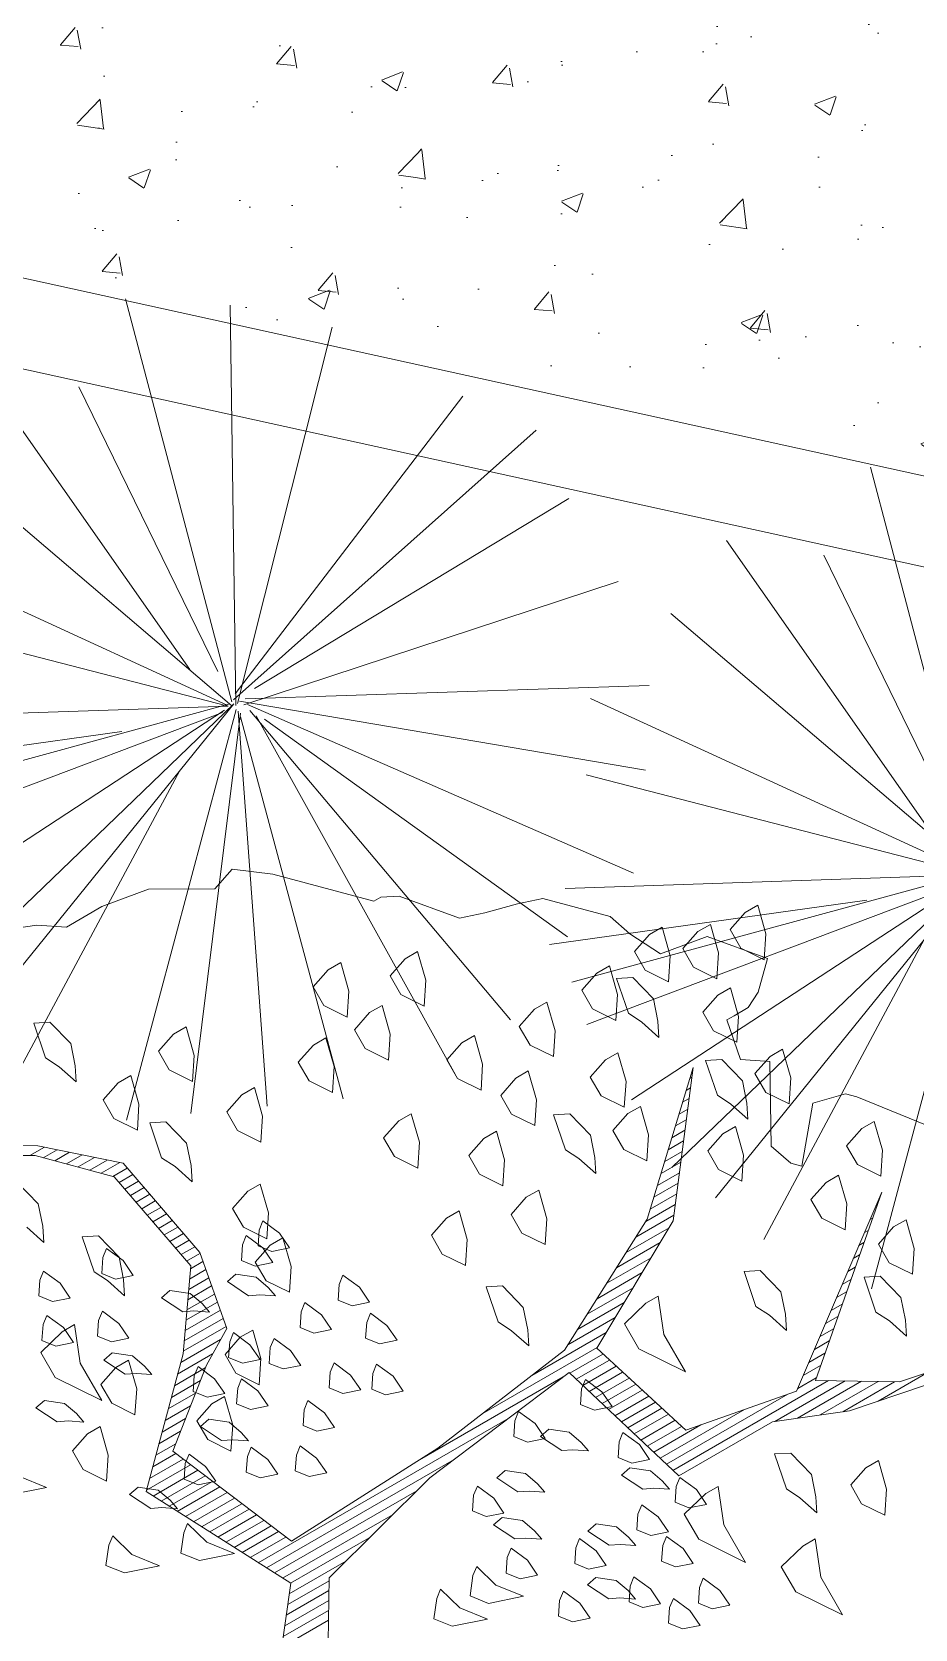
# Model space of a CAD drawing. Header units: metres. Extents: x 12093 to 20303, y 514 to 1412.
# Drawn here: x 19797.929 to 19799.418, y 681.08 to 683.775 of the extents above; entities that cross this region are included whole.
import ezdxf

# ---------------------------------------------------------------- set-up
doc = ezdxf.new("R2010")
doc.units = ezdxf.units.M
doc.layers.get('0').update_dxf_attribs({"lineweight": 13})
for name, color, linetype, lineweight in [('AMBI-GRASS', 104, 'Continuous', 20), ('ARBOLES', 52, 'Continuous', 13), ('grass', 64, 'Continuous', 13), ('MANZANAS-ORIGINALES', 147, 'Continuous', 9)]:
    doc.layers.add(name, color=color, linetype=linetype, lineweight=lineweight)
pattern_1 = [(50, (19136.99335, 73.14804), (0.36436934, -0.03187817), [0.0381, -0.4191]), (355, (19136.99335, 73.14804), (-0.07048565, 0.38211329), [0.03048, -0.33528]), (100.451, (19137.0237, 73.1454), (0.293885, 0.35023338), [0.03238, -0.35618]), (46.1842, (19136.99335, 73.24964), (0.54215808, -0.08408466), [0.05715, -0.62865]), (96.6356, (19137.03853, 73.24264), (0.47480847, 0.4948511), [0.04857, -0.53427]), (351.184, (19136.99335, 73.24964), (0.4748092, 0.49485024), [0.04572, -0.50292]), (21, (19137.04415, 73.22424), (0.30322976, -0.20453104), [0.0381, -0.4191]), (326, (19137.04415, 73.22424), (0.12360406, 0.36837593), [0.03048, -0.33528]), (71.4514, (19137.06942, 73.2072), (0.42683298, 0.16384572), [0.03238, -0.35618]), (37.5, (19136.99335, 73.14804), (0.006177207, 0.169110078), [0, -0.331216, 0, -0.34036, 0, -0.33655]), (7.5, (19136.99335, 73.14804), (0.133639325, 0.20036115), [0, -0.194056, 0, -0.323596, 0, -0.12827]), (327.5, (19136.88007, 73.14804), (0.27118119, -0.011457488), [0, -0.127, 0, -0.39624, 0, -0.52578]), (317.5, (19136.82927, 73.14804), (0.29625836, 0.05085298), [0, -0.1651, 0, -0.263144, 0, -0.37338])]

# ---------------------------------------------------------------- blocks, each defined once
blk = doc.blocks.new('ghgfghgh')
at = {"layer": 'ARBOLES', "lineweight": 20}
for p, q in [((20002.0407, 664.9154), (20002.0895, 665.0766)), ((20002.0895, 665.0766), (20002.0684, 664.9137)), ((20002.0822, 665.0524), (20002.0867, 665.055)), ((20002.086, 665.065), (20002.0882, 665.0663)), ((20002.0784, 665.0397), (20002.0853, 665.0437)), ((20002.0707, 665.0145), (20002.0823, 665.0212)), ((20002.0746, 665.0271), (20002.0838, 665.0324)), ((20002.0669, 665.0018), (20002.0809, 665.0099)), ((20001.2862, 664.994), (20001.3928, 664.9935)), ((20001.3843, 664.983), (20001.3999, 664.992)), ((20001.3928, 664.9935), (20001.4834, 664.9749)), ((20001.3984, 664.9808), (20001.4132, 664.9893)), ((20001.4108, 664.9775), (20001.4265, 664.9866)), ((20001.4231, 664.9742), (20001.4398, 664.9838)), ((20002.0593, 664.9766), (20002.0779, 664.9874)), ((20002.0631, 664.9892), (20002.0794, 664.9986)), ((20001.39, 664.983), (20001.2834, 664.9835)), ((20001.4739, 664.9605), (20001.39, 664.983)), ((20001.4354, 664.9709), (20001.4531, 664.9811)), ((20001.4478, 664.9675), (20001.4665, 664.9783)), ((20001.4601, 664.9642), (20001.4798, 664.9756)), ((20001.4724, 664.9609), (20001.4877, 664.9698)), ((20001.4834, 664.9749), (20001.5648, 664.88)), ((20002.0554, 664.9639), (20002.0765, 664.9761)), ((20001.5553, 664.8657), (20001.4739, 664.9605)), ((20001.4792, 664.9544), (20001.4937, 664.9628)), ((20001.4852, 664.9474), (20001.4997, 664.9558)), ((20002.0478, 664.9387), (20002.0736, 664.9536)), ((20002.0516, 664.9513), (20002.075, 664.9648)), ((20001.4911, 664.9405), (20001.5057, 664.9489)), ((20001.4971, 664.9335), (20001.5117, 664.9419)), ((20001.5031, 664.9265), (20001.5176, 664.9349)), ((20002.044, 664.926), (20002.0721, 664.9423)), ((20002.1996, 664.7323), (20002.2901, 664.9442)), ((20002.2901, 664.9442), (20002.2196, 664.7439)), ((20001.5091, 664.9196), (20001.5236, 664.9279)), ((20001.5151, 664.9126), (20001.5296, 664.921)), ((20002.0287, 664.8964), (20002.0692, 664.9197)), ((20002.0391, 664.9128), (20002.0706, 664.931)), ((20001.521, 664.9056), (20001.5356, 664.914)), ((20001.527, 664.8986), (20001.5416, 664.907)), ((20001.533, 664.8917), (20001.5475, 664.9001)), ((20001.9528, 664.776), (20002.0407, 664.9154)), ((20002.0684, 664.9137), (20001.9871, 664.7781)), ((20002.0184, 664.88), (20002.064, 664.9063)), ((20001.539, 664.8847), (20001.5535, 664.8931)), ((20001.545, 664.8777), (20001.5595, 664.8861)), ((20002.0081, 664.8636), (20002.0544, 664.8904)), ((20001.5471, 664.7723), (20001.5553, 664.8657)), ((20001.5509, 664.8707), (20001.5651, 664.8789)), ((20001.555, 664.8627), (20001.5682, 664.8703)), ((20001.5648, 664.88), (20001.5937, 664.7992)), ((20001.9977, 664.8472), (20002.0448, 664.8744)), ((20001.5531, 664.8407), (20001.5744, 664.853)), ((20001.5541, 664.8517), (20001.5713, 664.8617)), ((20001.9874, 664.8308), (20002.0353, 664.8585)), ((20001.5512, 664.8188), (20001.5806, 664.8357)), ((20001.5522, 664.8297), (20001.5775, 664.8444)), ((20001.977, 664.8144), (20002.0257, 664.8425)), ((20001.5493, 664.7968), (20001.5868, 664.8185)), ((20001.5502, 664.8078), (20001.5837, 664.8271)), ((20001.9667, 664.798), (20002.0162, 664.8266)), ((20001.5474, 664.7749), (20001.593, 664.8012)), ((20001.5483, 664.7858), (20001.5899, 664.8098)), ((20001.5937, 664.7992), (20001.572, 664.76)), ((20001.9563, 664.7816), (20002.0066, 664.8107)), ((20001.5446, 664.7628), (20001.5871, 664.7874)), ((20001.9181, 664.7491), (20001.9971, 664.7947)), ((20001.5078, 664.6255), (20001.5471, 664.7723)), ((20001.5413, 664.7505), (20001.5786, 664.7721)), ((20001.818, 664.6716), (20001.9528, 664.776)), ((20001.8653, 664.7082), (20001.9875, 664.7788)), ((20001.9584, 664.7515), (20001.9937, 664.7719)), ((20001.9653, 664.7451), (20002.0007, 664.7655)), ((20001.9871, 664.7781), (20002.0817, 664.6909)), ((20002.3091, 664.7424), (20002.3833, 664.7674)), ((20001.572, 664.76), (20001.5362, 664.6685)), ((20001.538, 664.7382), (20001.5708, 664.7571)), ((20001.7987, 664.6593), (20001.9515, 664.7476)), ((20001.9577, 664.7522), (20001.8096, 664.6401)), ((20002.0743, 664.6423), (20001.9577, 664.7522)), ((20001.9721, 664.7386), (20002.0076, 664.7591)), ((20001.979, 664.7321), (20002.0146, 664.7527)), ((20001.9858, 664.7257), (20002.0216, 664.7463)), ((20002.2008, 664.7351), (20002.2205, 664.7465)), ((20002.2067, 664.749), (20002.2251, 664.7596)), ((20002.3672, 664.7493), (20002.2559, 664.7116)), ((20002.2863, 664.7219), (20002.3394, 664.7526)), ((20001.5314, 664.7135), (20001.5603, 664.7302)), ((20001.5347, 664.7258), (20001.5656, 664.7437)), ((20001.9927, 664.7192), (20002.0285, 664.7399)), ((20001.9995, 664.7128), (20002.0355, 664.7335)), ((20002.0613, 664.6546), (20002.1903, 664.7291)), ((20002.0681, 664.6481), (20002.2336, 664.7436)), ((20002.0817, 664.6909), (20002.1996, 664.7323)), ((20002.1764, 664.7002), (20002.2511, 664.7433)), ((20002.2005, 664.7037), (20002.2687, 664.743)), ((20002.2196, 664.7439), (20002.3091, 664.7424)), ((20002.2245, 664.7071), (20002.2862, 664.7427)), ((20002.2486, 664.7106), (20002.3038, 664.7424)), ((20001.5281, 664.7012), (20001.555, 664.7167)), ((20002.0064, 664.7063), (20002.0424, 664.7271)), ((20002.0133, 664.6998), (20002.0494, 664.7207)), ((20002.0201, 664.6934), (20002.0563, 664.7143)), ((20002.0544, 664.661), (20002.1441, 664.7128)), ((20001.5248, 664.6888), (20001.5498, 664.7033)), ((20001.6271, 664.5499), (20001.8935, 664.7037)), ((20002.027, 664.6869), (20002.0633, 664.7079)), ((20002.0338, 664.6804), (20002.0703, 664.7015)), ((20002.0407, 664.674), (20002.0772, 664.695)), ((20002.0476, 664.6675), (20002.0979, 664.6966)), ((20002.1741, 664.6999), (20002.0743, 664.6423)), ((20002.2559, 664.7116), (20002.1741, 664.6999)), ((20001.5215, 664.6765), (20001.5445, 664.6898)), ((20001.5149, 664.6518), (20001.5394, 664.666)), ((20001.5182, 664.6642), (20001.5393, 664.6764)), ((20001.5362, 664.6685), (20001.6623, 664.5728)), ((20001.6623, 664.5728), (20001.818, 664.6716)), ((20001.5083, 664.6272), (20001.555, 664.6542)), ((20001.5116, 664.6395), (20001.5472, 664.6601)), ((20001.5152, 664.6208), (20001.5628, 664.6483)), ((20001.6357, 664.5444), (20001.8355, 664.6597)), ((20001.5238, 664.6153), (20001.5706, 664.6423)), ((20001.5324, 664.6099), (20001.5784, 664.6364)), ((20001.541, 664.6044), (20001.5862, 664.6305)), ((20001.8096, 664.6401), (20001.7025, 664.534)), ((20001.6616, 664.5281), (20001.5078, 664.6255)), ((20001.5497, 664.599), (20001.594, 664.6246)), ((20001.5583, 664.5935), (20001.6018, 664.6187)), ((20001.5669, 664.588), (20001.6097, 664.6127)), ((20001.6444, 664.539), (20001.7956, 664.6263)), ((20001.5755, 664.5826), (20001.6175, 664.6068)), ((20001.5841, 664.5771), (20001.6253, 664.6009)), ((20001.5927, 664.5717), (20001.6331, 664.595)), ((20001.653, 664.5335), (20001.7704, 664.6013)), ((20001.6013, 664.5662), (20001.6409, 664.5891)), ((20001.6099, 664.5608), (20001.6487, 664.5832)), ((20001.6185, 664.5553), (20001.6565, 664.5772)), ((20001.6615, 664.528), (20001.7452, 664.5764)), ((20001.66, 664.5167), (20001.7201, 664.5514)), ((20001.6496, 664.4414), (20001.6616, 664.5281)), ((20001.6584, 664.5054), (20001.7024, 664.5308)), ((20001.7025, 664.534), (20001.7002, 664.3997)), ((20001.6553, 664.4827), (20001.7021, 664.5097)), ((20001.6568, 664.494), (20001.7022, 664.5203)), ((20001.6537, 664.4714), (20001.7019, 664.4992)), ((20001.6521, 664.4601), (20001.7017, 664.4887))]:
    blk.add_line(p, q, dxfattribs=at)
at = {"layer": 'grass'}
for p, q in [((20001.581, 665.2669), (20001.5993, 665.2876)), ((20001.5993, 665.2876), (20001.6427, 665.2823)), ((20001.6427, 665.2823), (20001.75, 665.2535)), ((20001.4608, 665.2479), (20001.5105, 665.2666)), ((20001.5105, 665.2666), (20001.581, 665.2669)), ((20001.75, 665.2535), (20001.7576, 665.2579)), ((20001.7576, 665.2579), (20001.7771, 665.2591)), ((20001.7771, 665.2591), (20001.8411, 665.2355)), ((20001.9028, 665.251), (20001.9299, 665.2565)), ((20001.9299, 665.2565), (20002.0015, 665.2373)), ((20001.423, 665.2261), (20001.4608, 665.2479)), ((20001.8411, 665.2355), (20001.8682, 665.2411)), ((20001.8682, 665.2411), (20001.9028, 665.251)), ((20002.145, 665.2416), (20002.1289, 665.2234)), ((20002.1583, 665.2493), (20002.145, 665.2416)), ((20002.167, 665.2188), (20002.1583, 665.2493)), ((20001.345, 665.2214), (20001.3915, 665.2281)), ((20001.3915, 665.2281), (20001.423, 665.2261)), ((20002.0015, 665.2373), (20002.0222, 665.219)), ((20002.0565, 665.226), (20002.0432, 665.2183)), ((20002.0652, 665.1955), (20002.0565, 665.226)), ((20002.1079, 665.229), (20002.0946, 665.2214)), ((20002.1166, 665.1986), (20002.1079, 665.229)), ((20002.1289, 665.2234), (20002.1404, 665.2035)), ((20002.0222, 665.219), (20002.0548, 665.1975)), ((20002.0432, 665.2183), (20002.0271, 665.2001)), ((20002.0548, 665.1975), (20002.1045, 665.2161)), ((20002.0946, 665.2214), (20002.0785, 665.2032)), ((20002.1045, 665.2161), (20002.1685, 665.1926)), ((20002.1652, 665.1912), (20002.167, 665.2188)), ((20001.7148, 665.1883), (20001.7015, 665.1806)), ((20001.7235, 665.1578), (20001.7148, 665.1883)), ((20001.7833, 665.1924), (20001.7672, 665.1742)), ((20001.7966, 665.2), (20001.7833, 665.1924)), ((20001.8053, 665.1696), (20001.7966, 665.2)), ((20002.0271, 665.2001), (20002.0386, 665.1802)), ((20002.0634, 665.1679), (20002.0652, 665.1955)), ((20002.0785, 665.2032), (20002.09, 665.1833)), ((20002.1148, 665.171), (20002.1166, 665.1986)), ((20002.1404, 665.2035), (20002.1652, 665.1912)), ((20002.1685, 665.1926), (20002.1589, 665.1568)), ((20001.7015, 665.1806), (20001.6854, 665.1624)), ((20001.7672, 665.1742), (20001.7787, 665.1543)), ((20001.9872, 665.1771), (20001.9711, 665.1589)), ((20002.0005, 665.1848), (20001.9872, 665.1771)), ((20002.0092, 665.1543), (20002.0005, 665.1848)), ((20002.0082, 665.1715), (20002.0253, 665.1725)), ((20002.0207, 665.1344), (20002.0082, 665.1715)), ((20002.0253, 665.1725), (20002.0473, 665.1497)), ((20002.0386, 665.1802), (20002.0634, 665.1679)), ((20002.09, 665.1833), (20002.1148, 665.171)), ((20001.6854, 665.1624), (20001.6969, 665.1425)), ((20001.7217, 665.1302), (20001.7235, 665.1578)), ((20001.7787, 665.1543), (20001.8036, 665.142)), ((20001.8036, 665.142), (20001.8053, 665.1696)), ((20001.9711, 665.1589), (20001.9826, 665.139)), ((20002.0074, 665.1267), (20002.0092, 665.1543)), ((20002.1159, 665.1538), (20002.0998, 665.1357)), ((20002.1292, 665.1615), (20002.1159, 665.1538)), ((20002.1379, 665.1311), (20002.1292, 665.1615)), ((20002.1589, 665.1568), (20002.1482, 665.1405)), ((20001.6969, 665.1425), (20001.7217, 665.1302)), ((20001.7588, 665.1427), (20001.7455, 665.1351)), ((20001.7675, 665.1123), (20001.7588, 665.1427)), ((20001.9207, 665.1387), (20001.9046, 665.1205)), ((20001.934, 665.1464), (20001.9207, 665.1387)), ((20001.9427, 665.1159), (20001.934, 665.1464)), ((20001.9826, 665.139), (20002.0074, 665.1267)), ((20002.0473, 665.1497), (20002.0522, 665.1259)), ((20002.1482, 665.1405), (20002.1331, 665.1317)), ((20001.3884, 665.124), (20001.4056, 665.125)), ((20001.401, 665.0869), (20001.3884, 665.124)), ((20001.4056, 665.125), (20001.4276, 665.1022)), ((20001.5503, 665.1199), (20001.5371, 665.1122)), ((20001.5591, 665.0895), (20001.5503, 665.1199)), ((20001.7455, 665.1351), (20001.7294, 665.1169)), ((20001.9046, 665.1205), (20001.9161, 665.1006)), ((20002.035, 665.1249), (20002.0207, 665.1344)), ((20002.0532, 665.1088), (20002.035, 665.1249)), ((20002.0522, 665.1259), (20002.0532, 665.1088)), ((20002.0998, 665.1357), (20002.1113, 665.1157)), ((20002.1331, 665.1317), (20002.1255, 665.1274)), ((20002.1255, 665.1274), (20002.1398, 665.0852)), ((20002.1361, 665.1035), (20002.1379, 665.1311)), ((20001.5371, 665.1122), (20001.5209, 665.0941)), ((20001.699, 665.1082), (20001.6857, 665.1005)), ((20001.7077, 665.0778), (20001.699, 665.1082)), ((20001.7294, 665.1169), (20001.7409, 665.0969)), ((20001.7657, 665.0847), (20001.7675, 665.1123)), ((20001.8437, 665.1031), (20001.8276, 665.085)), ((20001.857, 665.1108), (20001.8437, 665.1031)), ((20001.8657, 665.0804), (20001.857, 665.1108)), ((20001.9409, 665.0883), (20001.9427, 665.1159)), ((20002.1113, 665.1157), (20002.1361, 665.1035)), ((20001.4153, 665.0774), (20001.401, 665.0869)), ((20001.4276, 665.1022), (20001.4324, 665.0784)), ((20001.5209, 665.0941), (20001.5325, 665.0741)), ((20001.5573, 665.0618), (20001.5591, 665.0895)), ((20001.6857, 665.1005), (20001.6696, 665.0823)), ((20001.7409, 665.0969), (20001.7657, 665.0847)), ((20001.9161, 665.1006), (20001.9409, 665.0883)), ((20002.0095, 665.0924), (20001.9962, 665.0848)), ((20002.0182, 665.062), (20002.0095, 665.0924)), ((20002.1714, 665.0884), (20002.1553, 665.0702)), ((20002.1847, 665.0961), (20002.1714, 665.0884)), ((20002.1934, 665.0656), (20002.1847, 665.0961)), ((20001.4335, 665.0613), (20001.4153, 665.0774)), ((20001.4324, 665.0784), (20001.4335, 665.0613)), ((20001.5325, 665.0741), (20001.5573, 665.0618)), ((20001.6696, 665.0823), (20001.6811, 665.0624)), ((20001.7059, 665.0501), (20001.7077, 665.0778)), ((20001.8276, 665.085), (20001.8391, 665.065)), ((20001.864, 665.0527), (20001.8657, 665.0804)), ((20001.9143, 665.073), (20001.901, 665.0653)), ((20001.923, 665.0425), (20001.9143, 665.073)), ((20001.9962, 665.0848), (20001.9801, 665.0666)), ((20002.1028, 665.0843), (20002.12, 665.0853)), ((20002.1154, 665.0472), (20002.1028, 665.0843)), ((20002.12, 665.0853), (20002.142, 665.0625)), ((20002.1398, 665.0852), (20002.1712, 665.0831)), ((20002.1398, 665.0852), (20002.1398, 665.0852)), ((20002.1553, 665.0702), (20002.1668, 665.0503)), ((20002.1712, 665.0831), (20002.1727, 664.9932)), ((20001.4782, 665.0605), (20001.4621, 665.0424)), ((20001.4915, 665.0682), (20001.4782, 665.0605)), ((20001.5002, 665.0378), (20001.4915, 665.0682)), ((20001.623, 665.0555), (20001.6097, 665.0478)), ((20001.6317, 665.025), (20001.623, 665.0555)), ((20001.6811, 665.0624), (20001.7059, 665.0501)), ((20001.8391, 665.065), (20001.864, 665.0527)), ((20001.901, 665.0653), (20001.8849, 665.0471)), ((20001.9801, 665.0666), (20001.9916, 665.0466)), ((20002.0164, 665.0344), (20002.0182, 665.062)), ((20002.142, 665.0625), (20002.1468, 665.0388)), ((20002.1916, 665.038), (20002.1934, 665.0656)), ((20001.4621, 665.0424), (20001.4736, 665.0224)), ((20001.4985, 665.0102), (20001.5002, 665.0378)), ((20001.6097, 665.0478), (20001.5936, 665.0296)), ((20001.8849, 665.0471), (20001.8964, 665.0272)), ((20001.9213, 665.0149), (20001.923, 665.0425)), ((20001.9916, 665.0466), (20002.0164, 665.0344)), ((20002.0335, 665.0354), (20002.0202, 665.0277)), ((20002.0422, 665.005), (20002.0335, 665.0354)), ((20002.1297, 665.0377), (20002.1154, 665.0472)), ((20002.1479, 665.0216), (20002.1297, 665.0377)), ((20002.1468, 665.0388), (20002.1479, 665.0216)), ((20002.1668, 665.0503), (20002.1916, 665.038)), ((20002.2053, 664.9717), (20002.2169, 665.0389)), ((20002.2169, 665.0389), (20002.2515, 665.0488)), ((20002.2515, 665.0488), (20002.2635, 665.0456)), ((20002.2635, 665.0456), (20002.3557, 665.0081)), ((20001.4736, 665.0224), (20001.4985, 665.0102)), ((20001.5118, 665.0178), (20001.5289, 665.0189)), ((20001.5243, 664.9808), (20001.5118, 665.0178)), ((20001.5289, 665.0189), (20001.5509, 664.9961)), ((20001.5936, 665.0296), (20001.6051, 665.0097)), ((20001.6299, 664.9974), (20001.6317, 665.025)), ((20001.7765, 665.02), (20001.7604, 665.0018)), ((20001.7898, 665.0276), (20001.7765, 665.02)), ((20001.7985, 664.9972), (20001.7898, 665.0276)), ((20001.8964, 665.0272), (20001.9213, 665.0149)), ((20001.9412, 665.0264), (20001.9583, 665.0274)), ((20001.9538, 664.9893), (20001.9412, 665.0264)), ((20001.9583, 665.0274), (20001.9803, 665.0047)), ((20002.0202, 665.0277), (20002.0041, 665.0096)), ((20002.2822, 665.0194), (20002.2689, 665.0117)), ((20002.2909, 664.9889), (20002.2822, 665.0194)), ((20001.6051, 665.0097), (20001.6299, 664.9974)), ((20001.7604, 665.0018), (20001.7719, 664.9819)), ((20001.867, 665.0013), (20001.8509, 664.9832)), ((20001.8803, 665.009), (20001.867, 665.0013)), ((20001.889, 664.9786), (20001.8803, 665.009)), ((20001.9803, 665.0047), (20001.9852, 664.9809)), ((20002.0041, 665.0096), (20002.0157, 664.9896)), ((20002.0405, 664.9773), (20002.0422, 665.005)), ((20002.1213, 665.0063), (20002.1052, 664.9881)), ((20002.1346, 665.0139), (20002.1213, 665.0063)), ((20002.1433, 664.9835), (20002.1346, 665.0139)), ((20002.2689, 665.0117), (20002.2528, 664.9935)), ((20001.5509, 664.9961), (20001.5558, 664.9723)), ((20001.7967, 664.9696), (20001.7985, 664.9972)), ((20001.9681, 664.9799), (20001.9538, 664.9893)), ((20002.0157, 664.9896), (20002.0405, 664.9773)), ((20002.1052, 664.9881), (20002.1167, 664.9682)), ((20002.1727, 664.9932), (20002.1933, 664.9749)), ((20002.1727, 664.9932), (20002.1727, 664.9932)), ((20002.2528, 664.9935), (20002.2643, 664.9736)), ((20002.2891, 664.9613), (20002.2909, 664.9889)), ((20001.5386, 664.9713), (20001.5243, 664.9808)), ((20001.5568, 664.9552), (20001.5386, 664.9713)), ((20001.5558, 664.9723), (20001.5568, 664.9552)), ((20001.7719, 664.9819), (20001.7967, 664.9696)), ((20001.8509, 664.9832), (20001.8624, 664.9632)), ((20001.8873, 664.9509), (20001.889, 664.9786)), ((20001.9862, 664.9638), (20001.9681, 664.9799)), ((20001.9852, 664.9809), (20001.9862, 664.9638)), ((20002.1167, 664.9682), (20002.1415, 664.9559)), ((20002.1415, 664.9559), (20002.1433, 664.9835)), ((20002.1933, 664.9749), (20002.2053, 664.9717)), ((20002.2643, 664.9736), (20002.2891, 664.9613)), ((20001.3711, 664.9544), (20001.3931, 664.9316)), ((20001.6292, 664.9527), (20001.6159, 664.945)), ((20001.6379, 664.9222), (20001.6292, 664.9527)), ((20001.8624, 664.9632), (20001.8873, 664.9509)), ((20002.231, 664.9544), (20002.2149, 664.9362)), ((20002.2443, 664.9621), (20002.231, 664.9544)), ((20002.253, 664.9316), (20002.2443, 664.9621)), ((20001.6159, 664.945), (20001.5998, 664.9268)), ((20001.9121, 664.9387), (20001.896, 664.9205)), ((20001.9254, 664.9464), (20001.9121, 664.9387)), ((20001.9341, 664.9159), (20001.9254, 664.9464)), ((20002.2149, 664.9362), (20002.2264, 664.9163)), ((20002.2895, 664.9427), (20002.2896, 664.9428)), ((20001.3931, 664.9316), (20001.398, 664.9078)), ((20001.5998, 664.9268), (20001.6113, 664.9069)), ((20001.6361, 664.8946), (20001.6379, 664.9222)), ((20001.8274, 664.9164), (20001.8113, 664.8982)), ((20001.8407, 664.9241), (20001.8274, 664.9164)), ((20001.8494, 664.8936), (20001.8407, 664.9241)), ((20001.896, 664.9205), (20001.9075, 664.9006)), ((20001.9323, 664.8883), (20001.9341, 664.9159)), ((20002.2264, 664.9163), (20002.2512, 664.904)), ((20002.2512, 664.904), (20002.253, 664.9316)), ((20002.2777, 664.915), (20002.2804, 664.9166)), ((20002.2836, 664.9289), (20002.285, 664.9297)), ((20001.399, 664.8907), (20001.3808, 664.9068)), ((20001.398, 664.9078), (20001.399, 664.8907)), ((20001.6113, 664.9069), (20001.6361, 664.8946)), ((20001.6281, 664.9037), (20001.627, 664.887)), ((20001.6321, 664.9135), (20001.6281, 664.9037)), ((20001.6497, 664.9006), (20001.6321, 664.9135)), ((20001.6604, 664.8848), (20001.6497, 664.9006)), ((20001.9075, 664.9006), (20001.9323, 664.8883)), ((20002.2718, 664.9012), (20002.2758, 664.9035)), ((20002.3027, 664.9071), (20002.2866, 664.8889)), ((20002.316, 664.9148), (20002.3027, 664.9071)), ((20002.3247, 664.8843), (20002.316, 664.9148)), ((20001.4399, 664.8966), (20001.4571, 664.8976)), ((20001.4525, 664.8595), (20001.4399, 664.8966)), ((20001.4571, 664.8976), (20001.4791, 664.8748)), ((20001.4657, 664.8843), (20001.4617, 664.8745)), ((20001.4833, 664.8713), (20001.4657, 664.8843)), ((20001.6103, 664.8881), (20001.6092, 664.8714)), ((20001.6143, 664.8979), (20001.6103, 664.8881)), ((20001.6319, 664.885), (20001.6143, 664.8979)), ((20001.6399, 664.8879), (20001.6238, 664.8698)), ((20001.627, 664.887), (20001.6417, 664.881)), ((20001.6426, 664.8692), (20001.6319, 664.885)), ((20001.6532, 664.8956), (20001.6399, 664.8879)), ((20001.6417, 664.881), (20001.6604, 664.8848)), ((20001.662, 664.8652), (20001.6532, 664.8956)), ((20001.8113, 664.8982), (20001.8228, 664.8783)), ((20001.8476, 664.866), (20001.8494, 664.8936)), ((20002.2658, 664.8874), (20002.2712, 664.8904)), ((20002.2866, 664.8889), (20002.2981, 664.869)), ((20002.3229, 664.8567), (20002.3247, 664.8843)), ((20001.4617, 664.8745), (20001.4606, 664.8577)), ((20001.4791, 664.8748), (20001.4839, 664.8511)), ((20001.494, 664.8555), (20001.4833, 664.8713)), ((20001.6092, 664.8714), (20001.6239, 664.8654)), ((20001.6238, 664.8698), (20001.6354, 664.8498)), ((20001.6239, 664.8654), (20001.6426, 664.8692)), ((20001.6602, 664.8376), (20001.662, 664.8652)), ((20001.8228, 664.8783), (20001.8476, 664.866)), ((20002.2599, 664.8735), (20002.2666, 664.8774)), ((20002.2981, 664.869), (20002.3229, 664.8567)), ((20001.3947, 664.8504), (20001.3936, 664.8337)), ((20001.3987, 664.8602), (20001.3947, 664.8504)), ((20001.4163, 664.8473), (20001.3987, 664.8602)), ((20001.4668, 664.85), (20001.4525, 664.8595)), ((20001.4606, 664.8577), (20001.4753, 664.8517)), ((20001.485, 664.8339), (20001.4668, 664.85)), ((20001.4753, 664.8517), (20001.494, 664.8555)), ((20001.4839, 664.8511), (20001.485, 664.8339)), ((20001.5943, 664.8489), (20001.6032, 664.8567)), ((20001.6168, 664.834), (20001.5943, 664.8489)), ((20001.6032, 664.8567), (20001.6248, 664.8536)), ((20001.6248, 664.8536), (20001.6375, 664.8426)), ((20001.6354, 664.8498), (20001.6602, 664.8376)), ((20001.7172, 664.8558), (20001.7132, 664.846)), ((20001.7348, 664.8429), (20001.7172, 664.8558)), ((20002.1438, 664.8597), (20002.161, 664.8607)), ((20002.1564, 664.8226), (20002.1438, 664.8597)), ((20002.161, 664.8607), (20002.183, 664.838)), ((20002.2481, 664.8458), (20002.2574, 664.8512)), ((20002.254, 664.8597), (20002.262, 664.8643)), ((20002.2715, 664.8536), (20002.2886, 664.8546)), ((20002.284, 664.8165), (20002.2715, 664.8536)), ((20002.2886, 664.8546), (20002.3106, 664.8319)), ((20001.3936, 664.8337), (20001.4083, 664.8277)), ((20001.4083, 664.8277), (20001.427, 664.8315)), ((20001.427, 664.8315), (20001.4163, 664.8473)), ((20001.5243, 664.8317), (20001.5332, 664.8395)), ((20001.5468, 664.8168), (20001.5243, 664.8317)), ((20001.5332, 664.8395), (20001.5548, 664.8364)), ((20001.5548, 664.8364), (20001.5675, 664.8255)), ((20001.6286, 664.8348), (20001.6168, 664.834)), ((20001.6453, 664.8337), (20001.6286, 664.8348)), ((20001.6375, 664.8426), (20001.6453, 664.8337)), ((20001.7132, 664.846), (20001.7121, 664.8293)), ((20001.7455, 664.8271), (20001.7348, 664.8429)), ((20001.8696, 664.8433), (20001.8868, 664.8443)), ((20001.8822, 664.8062), (20001.8696, 664.8433)), ((20001.8868, 664.8443), (20001.9088, 664.8215)), ((20002.0525, 664.8336), (20002.0392, 664.8259)), ((20002.0584, 664.7927), (20002.0525, 664.8336)), ((20002.183, 664.838), (20002.1878, 664.8142)), ((20002.2422, 664.832), (20002.2528, 664.8381)), ((20002.3106, 664.8319), (20002.3155, 664.8081)), ((20001.4613, 664.8174), (20001.4573, 664.8076)), ((20001.4789, 664.8045), (20001.4613, 664.8174)), ((20001.5586, 664.8177), (20001.5468, 664.8168)), ((20001.5753, 664.8166), (20001.5586, 664.8177)), ((20001.5675, 664.8255), (20001.5753, 664.8166)), ((20001.6727, 664.8168), (20001.6716, 664.8001)), ((20001.6767, 664.8266), (20001.6727, 664.8168)), ((20001.6943, 664.8137), (20001.6767, 664.8266)), ((20001.7121, 664.8293), (20001.7268, 664.8233)), ((20001.7268, 664.8233), (20001.7455, 664.8271)), ((20001.7464, 664.8153), (20001.7424, 664.8055)), ((20001.764, 664.8024), (20001.7464, 664.8153)), ((20001.9088, 664.8215), (20001.9137, 664.7977)), ((20002.0392, 664.8259), (20002.0165, 664.8039)), ((20002.1707, 664.8132), (20002.1564, 664.8226)), ((20002.1878, 664.8142), (20002.1889, 664.7971)), ((20002.2363, 664.8182), (20002.2482, 664.825)), ((20002.2983, 664.8071), (20002.284, 664.8165)), ((20001.3982, 664.8032), (20001.3971, 664.7864)), ((20001.4022, 664.813), (20001.3982, 664.8032)), ((20001.4198, 664.8), (20001.4022, 664.813)), ((20001.4318, 664.8032), (20001.4185, 664.7955)), ((20001.4305, 664.7842), (20001.4198, 664.8)), ((20001.4377, 664.7623), (20001.4318, 664.8032)), ((20001.4573, 664.8076), (20001.4562, 664.7909)), ((20001.4896, 664.7887), (20001.4789, 664.8045)), ((20001.6213, 664.7974), (20001.608, 664.7897)), ((20001.63, 664.767), (20001.6213, 664.7974)), ((20001.6716, 664.8001), (20001.6863, 664.7941)), ((20001.6863, 664.7941), (20001.705, 664.7979)), ((20001.705, 664.7979), (20001.6943, 664.8137)), ((20001.7424, 664.8055), (20001.7413, 664.7888)), ((20001.7747, 664.7865), (20001.764, 664.8024)), ((20001.8965, 664.7967), (20001.8822, 664.8062)), ((20001.9137, 664.7977), (20001.9147, 664.7806)), ((20002.0165, 664.8039), (20002.0318, 664.7773)), ((20002.1889, 664.7971), (20002.1707, 664.8132)), ((20002.2245, 664.7905), (20002.2389, 664.7988)), ((20002.2304, 664.8043), (20002.2436, 664.8119)), ((20002.3165, 664.791), (20002.2983, 664.8071)), ((20002.3155, 664.8081), (20002.3165, 664.791)), ((20001.4185, 664.7955), (20001.3957, 664.7735)), ((20001.3971, 664.7864), (20001.4118, 664.7804)), ((20001.4118, 664.7804), (20001.4305, 664.7842)), ((20001.4562, 664.7909), (20001.4709, 664.7849)), ((20001.4709, 664.7849), (20001.4896, 664.7887)), ((20001.608, 664.7897), (20001.5919, 664.7715)), ((20001.5967, 664.7849), (20001.5956, 664.7682)), ((20001.6007, 664.7947), (20001.5967, 664.7849)), ((20001.6183, 664.7818), (20001.6007, 664.7947)), ((20001.629, 664.766), (20001.6183, 664.7818)), ((20001.6439, 664.7885), (20001.6399, 664.7787)), ((20001.6615, 664.7756), (20001.6439, 664.7885)), ((20001.7413, 664.7888), (20001.756, 664.7828)), ((20001.756, 664.7828), (20001.7747, 664.7865)), ((20001.9147, 664.7806), (20001.8965, 664.7967)), ((20002.0815, 664.7528), (20002.0584, 664.7927)), ((20002.2186, 664.7767), (20002.2343, 664.7858)), ((20001.3957, 664.7735), (20001.4111, 664.7469)), ((20001.4628, 664.7653), (20001.4718, 664.7731)), ((20001.4854, 664.7504), (20001.4628, 664.7653)), ((20001.4718, 664.7731), (20001.4934, 664.77)), ((20001.4891, 664.7654), (20001.4758, 664.7577)), ((20001.4978, 664.7349), (20001.4891, 664.7654)), ((20001.4934, 664.77), (20001.5061, 664.7591)), ((20001.5919, 664.7715), (20001.6034, 664.7516)), ((20001.5956, 664.7682), (20001.6103, 664.7622)), ((20001.6103, 664.7622), (20001.629, 664.766)), ((20001.6282, 664.7393), (20001.63, 664.767)), ((20001.6399, 664.7787), (20001.6388, 664.762)), ((20001.6722, 664.7598), (20001.6615, 664.7756)), ((20002.0318, 664.7773), (20002.0815, 664.7528)), ((20002.2127, 664.7628), (20002.2297, 664.7727)), ((20001.4111, 664.7469), (20001.4607, 664.7224)), ((20001.4607, 664.7224), (20001.4377, 664.7623)), ((20001.4758, 664.7577), (20001.4597, 664.7395)), ((20001.4972, 664.7513), (20001.4854, 664.7504)), ((20001.5139, 664.7502), (20001.4972, 664.7513)), ((20001.5061, 664.7591), (20001.5139, 664.7502)), ((20001.5591, 664.7488), (20001.558, 664.7321)), ((20001.5631, 664.7586), (20001.5591, 664.7488)), ((20001.5807, 664.7457), (20001.5631, 664.7586)), ((20001.6034, 664.7516), (20001.6282, 664.7393)), ((20001.6388, 664.762), (20001.6535, 664.756)), ((20001.6535, 664.756), (20001.6722, 664.7598)), ((20001.7037, 664.7527), (20001.7025, 664.736)), ((20001.7077, 664.7625), (20001.7037, 664.7527)), ((20001.7253, 664.7496), (20001.7077, 664.7625)), ((20001.736, 664.7337), (20001.7253, 664.7496)), ((20001.7489, 664.7513), (20001.7478, 664.7346)), ((20001.7529, 664.7611), (20001.7489, 664.7513)), ((20001.7705, 664.7482), (20001.7529, 664.7611)), ((20001.7812, 664.7324), (20001.7705, 664.7482)), ((20001.4597, 664.7395), (20001.4712, 664.7196)), ((20001.496, 664.7073), (20001.4978, 664.7349)), ((20001.558, 664.7321), (20001.5727, 664.7261)), ((20001.5727, 664.7261), (20001.5914, 664.7299)), ((20001.5914, 664.7299), (20001.5807, 664.7457)), ((20001.6052, 664.7357), (20001.6041, 664.719)), ((20001.6092, 664.7455), (20001.6052, 664.7357)), ((20001.6268, 664.7326), (20001.6092, 664.7455)), ((20001.6375, 664.7168), (20001.6268, 664.7326)), ((20001.7025, 664.736), (20001.7172, 664.73)), ((20001.7172, 664.73), (20001.736, 664.7337)), ((20001.7478, 664.7346), (20001.7625, 664.7286)), ((20001.7625, 664.7286), (20001.7812, 664.7324)), ((20001.971, 664.7349), (20001.9699, 664.7182)), ((20001.975, 664.7447), (20001.971, 664.7349)), ((20001.9926, 664.7318), (20001.975, 664.7447)), ((20002.0033, 664.716), (20001.9926, 664.7318)), ((20001.3907, 664.7147), (20001.3996, 664.7225)), ((20001.4132, 664.6998), (20001.3907, 664.7147)), ((20001.3996, 664.7225), (20001.4212, 664.7194)), ((20001.4212, 664.7194), (20001.4339, 664.7085)), ((20001.4712, 664.7196), (20001.496, 664.7073)), ((20001.5778, 664.7191), (20001.5617, 664.7009)), ((20001.5911, 664.7268), (20001.5778, 664.7191)), ((20001.5999, 664.6964), (20001.5911, 664.7268)), ((20001.6041, 664.719), (20001.6188, 664.713)), ((20001.6188, 664.713), (20001.6375, 664.7168)), ((20001.6758, 664.7126), (20001.6747, 664.6959)), ((20001.6798, 664.7224), (20001.6758, 664.7126)), ((20001.6974, 664.7095), (20001.6798, 664.7224)), ((20001.9699, 664.7182), (20001.9846, 664.7122)), ((20001.9846, 664.7122), (20002.0033, 664.716)), ((20001.425, 664.7007), (20001.4132, 664.6998)), ((20001.4417, 664.6996), (20001.425, 664.7007)), ((20001.4339, 664.7085), (20001.4417, 664.6996)), ((20001.5617, 664.7009), (20001.5733, 664.681)), ((20001.5656, 664.6947), (20001.5745, 664.7025)), ((20001.5745, 664.7025), (20001.5961, 664.6994)), ((20001.5961, 664.6994), (20001.6088, 664.6885)), ((20001.5981, 664.6687), (20001.5999, 664.6964)), ((20001.6747, 664.6959), (20001.6894, 664.6899)), ((20001.7081, 664.6936), (20001.6974, 664.7095)), ((20001.8999, 664.701), (20001.8988, 664.6843)), ((20001.9039, 664.7108), (20001.8999, 664.701)), ((20001.9215, 664.6979), (20001.9039, 664.7108)), ((20001.9322, 664.6821), (20001.9215, 664.6979)), ((20001.4456, 664.6871), (20001.4295, 664.6689)), ((20001.4589, 664.6948), (20001.4456, 664.6871)), ((20001.4676, 664.6643), (20001.4589, 664.6948)), ((20001.5881, 664.6798), (20001.5656, 664.6947)), ((20001.5733, 664.681), (20001.5981, 664.6687)), ((20001.5999, 664.6807), (20001.5881, 664.6798)), ((20001.6166, 664.6796), (20001.5999, 664.6807)), ((20001.6088, 664.6885), (20001.6166, 664.6796)), ((20001.6894, 664.6899), (20001.7081, 664.6936)), ((20001.8988, 664.6843), (20001.9135, 664.6783)), ((20001.9135, 664.6783), (20001.9322, 664.6821)), ((20001.9273, 664.6841), (20001.9362, 664.6919)), ((20001.9498, 664.6692), (20001.9273, 664.6841)), ((20001.9362, 664.6919), (20001.9578, 664.6888)), ((20001.9578, 664.6888), (20001.9705, 664.6779)), ((20001.9705, 664.6779), (20001.9783, 664.669)), ((20002.0109, 664.6786), (20002.0097, 664.6619)), ((20002.0149, 664.6884), (20002.0109, 664.6786)), ((20002.0325, 664.6755), (20002.0149, 664.6884)), ((20001.4295, 664.6689), (20001.441, 664.649)), ((20001.4658, 664.6367), (20001.4676, 664.6643)), ((20001.5535, 664.6653), (20001.5495, 664.6555)), ((20001.5711, 664.6524), (20001.5535, 664.6653)), ((20001.6155, 664.6629), (20001.6144, 664.6462)), ((20001.6195, 664.6727), (20001.6155, 664.6629)), ((20001.6371, 664.6598), (20001.6195, 664.6727)), ((20001.6676, 664.6645), (20001.6665, 664.6477)), ((20001.6716, 664.6743), (20001.6676, 664.6645)), ((20001.6892, 664.6613), (20001.6716, 664.6743)), ((20001.6999, 664.6455), (20001.6892, 664.6613)), ((20001.9616, 664.6701), (20001.9498, 664.6692)), ((20001.9783, 664.669), (20001.9616, 664.6701)), ((20002.0097, 664.6619), (20002.0244, 664.6559)), ((20002.0432, 664.6596), (20002.0325, 664.6755)), ((20002.1761, 664.6656), (20002.1933, 664.6666)), ((20002.1887, 664.6285), (20002.1761, 664.6656)), ((20002.1933, 664.6666), (20002.2153, 664.6439)), ((20001.441, 664.649), (20001.4658, 664.6367)), ((20001.5495, 664.6555), (20001.5484, 664.6388)), ((20001.5818, 664.6366), (20001.5711, 664.6524)), ((20001.6144, 664.6462), (20001.6291, 664.6402)), ((20001.6291, 664.6402), (20001.6478, 664.644)), ((20001.6478, 664.644), (20001.6371, 664.6598)), ((20001.6665, 664.6477), (20001.6812, 664.6417)), ((20001.6812, 664.6417), (20001.6999, 664.6455)), ((20001.8808, 664.6402), (20001.8897, 664.648)), ((20001.8897, 664.648), (20001.9113, 664.6449)), ((20001.9113, 664.6449), (20001.924, 664.634)), ((20002.0135, 664.6432), (20002.0224, 664.651)), ((20002.0224, 664.651), (20002.0441, 664.6478)), ((20002.0244, 664.6559), (20002.0432, 664.6596)), ((20002.0441, 664.6478), (20002.0568, 664.6369)), ((20002.2153, 664.6439), (20002.2201, 664.6201)), ((20002.2733, 664.6508), (20002.2572, 664.6326)), ((20002.2866, 664.6585), (20002.2733, 664.6508)), ((20002.2953, 664.628), (20002.2866, 664.6585)), ((20001.3644, 664.6225), (20001.4019, 664.6301)), ((20001.4019, 664.6301), (20001.3724, 664.6421)), ((20001.4903, 664.6225), (20001.4992, 664.6303)), ((20001.4992, 664.6303), (20001.5208, 664.6272)), ((20001.5208, 664.6272), (20001.5335, 664.6163)), ((20001.5484, 664.6388), (20001.5631, 664.6328)), ((20001.5631, 664.6328), (20001.5818, 664.6366)), ((20001.8601, 664.6315), (20001.8561, 664.6217)), ((20001.8777, 664.6186), (20001.8601, 664.6315)), ((20001.9033, 664.6253), (20001.8808, 664.6402)), ((20001.924, 664.634), (20001.9318, 664.6251)), ((20002.036, 664.6282), (20002.0135, 664.6432)), ((20002.0478, 664.6291), (20002.036, 664.6282)), ((20002.0645, 664.628), (20002.0478, 664.6291)), ((20002.0568, 664.6369), (20002.0645, 664.628)), ((20002.0715, 664.6309), (20002.0703, 664.6142)), ((20002.0755, 664.6407), (20002.0715, 664.6309)), ((20002.0931, 664.6278), (20002.0755, 664.6407)), ((20002.1038, 664.612), (20002.0931, 664.6278)), ((20002.1163, 664.631), (20002.103, 664.6234)), ((20002.1222, 664.5901), (20002.1163, 664.631)), ((20002.203, 664.619), (20002.1887, 664.6285)), ((20002.2572, 664.6326), (20002.2687, 664.6127)), ((20002.2936, 664.6004), (20002.2953, 664.628)), ((20001.5128, 664.6076), (20001.4903, 664.6225)), ((20001.5335, 664.6163), (20001.5413, 664.6074)), ((20001.8561, 664.6217), (20001.8549, 664.605)), ((20001.8884, 664.6028), (20001.8777, 664.6186)), ((20001.9151, 664.6262), (20001.9033, 664.6253)), ((20001.9318, 664.6251), (20001.9151, 664.6262)), ((20002.0349, 664.6115), (20002.0309, 664.6017)), ((20002.0525, 664.5986), (20002.0349, 664.6115)), ((20002.0703, 664.6142), (20002.085, 664.6082)), ((20002.103, 664.6234), (20002.0802, 664.6014)), ((20002.085, 664.6082), (20002.1038, 664.612)), ((20002.2212, 664.6029), (20002.203, 664.619)), ((20002.2201, 664.6201), (20002.2212, 664.6029)), ((20002.2687, 664.6127), (20002.2936, 664.6004)), ((20001.5246, 664.6085), (20001.5128, 664.6076)), ((20001.5413, 664.6074), (20001.5246, 664.6085)), ((20001.8549, 664.605), (20001.8696, 664.599)), ((20001.8696, 664.599), (20001.8884, 664.6028)), ((20001.8774, 664.5901), (20001.8864, 664.5979)), ((20001.8864, 664.5979), (20001.908, 664.5948)), ((20001.908, 664.5948), (20001.9207, 664.5839)), ((20002.0309, 664.6017), (20002.0298, 664.585)), ((20002.0632, 664.5828), (20002.0525, 664.5986)), ((20002.0802, 664.6014), (20002.0956, 664.5748)), ((20001.4723, 664.5784), (20001.4682, 664.5686)), ((20001.4928, 664.5586), (20001.4723, 664.5784)), ((20001.548, 664.5818), (20001.5449, 664.5602)), ((20001.552, 664.5916), (20001.548, 664.5818)), ((20001.5725, 664.5718), (20001.552, 664.5916)), ((20001.8999, 664.5752), (20001.8774, 664.5901)), ((20001.9118, 664.5761), (20001.8999, 664.5752)), ((20001.9285, 664.575), (20001.9118, 664.5761)), ((20001.9207, 664.5839), (20001.9285, 664.575)), ((20001.9777, 664.5835), (20001.9866, 664.5912)), ((20002.0002, 664.5685), (20001.9777, 664.5835)), ((20001.9866, 664.5912), (20002.0082, 664.5881)), ((20002.0082, 664.5881), (20002.0209, 664.5772)), ((20002.0209, 664.5772), (20002.0287, 664.5683)), ((20002.0298, 664.585), (20002.0445, 664.579)), ((20002.0445, 664.579), (20002.0632, 664.5828)), ((20002.0612, 664.5779), (20002.0572, 664.5681)), ((20002.0788, 664.565), (20002.0612, 664.5779)), ((20002.1452, 664.5502), (20002.1222, 664.5901)), ((20001.4682, 664.5686), (20001.4651, 664.547)), ((20001.5449, 664.5602), (20001.5645, 664.5522)), ((20001.5645, 664.5522), (20001.6019, 664.5597)), ((20001.6019, 664.5597), (20001.5725, 664.5718)), ((20001.8959, 664.5654), (20001.8919, 664.5556)), ((20001.9135, 664.5525), (20001.8959, 664.5654)), ((20001.9648, 664.5658), (20001.9637, 664.5491)), ((20001.9688, 664.5757), (20001.9648, 664.5658)), ((20001.9864, 664.5627), (20001.9688, 664.5757)), ((20001.9971, 664.5469), (20001.9864, 664.5627)), ((20002.012, 664.5694), (20002.0002, 664.5685)), ((20002.0287, 664.5683), (20002.012, 664.5694)), ((20002.0572, 664.5681), (20002.0561, 664.5514)), ((20002.0895, 664.5492), (20002.0788, 664.565)), ((20002.0956, 664.5748), (20002.1452, 664.5502)), ((20002.2061, 664.5676), (20002.1833, 664.5456)), ((20002.2194, 664.5753), (20002.2061, 664.5676)), ((20002.2253, 664.5344), (20002.2194, 664.5753)), ((20001.4651, 664.547), (20001.4847, 664.539)), ((20001.4847, 664.539), (20001.5222, 664.5466)), ((20001.5222, 664.5466), (20001.4928, 664.5586)), ((20001.8594, 664.546), (20001.8554, 664.5362)), ((20001.8799, 664.5262), (20001.8594, 664.546)), ((20001.8919, 664.5556), (20001.8908, 664.5389)), ((20001.9242, 664.5367), (20001.9135, 664.5525)), ((20001.9637, 664.5491), (20001.9784, 664.5431)), ((20001.9784, 664.5431), (20001.9971, 664.5469)), ((20002.0561, 664.5514), (20002.0708, 664.5454)), ((20002.0708, 664.5454), (20002.0895, 664.5492)), ((20002.1833, 664.5456), (20002.1987, 664.519)), ((20001.8554, 664.5362), (20001.8523, 664.5146)), ((20001.9093, 664.5142), (20001.8799, 664.5262)), ((20001.8908, 664.5389), (20001.9055, 664.5329)), ((20001.9055, 664.5329), (20001.9242, 664.5367)), ((20001.9773, 664.5264), (20001.9862, 664.5342)), ((20001.9998, 664.5115), (20001.9773, 664.5264)), ((20001.9862, 664.5342), (20002.0078, 664.5311)), ((20002.0078, 664.5311), (20002.0205, 664.5202)), ((20002.0225, 664.5251), (20002.0214, 664.5084)), ((20002.0265, 664.5349), (20002.0225, 664.5251)), ((20002.0441, 664.522), (20002.0265, 664.5349)), ((20002.1002, 664.5334), (20002.0962, 664.5236)), ((20002.1178, 664.5204), (20002.1002, 664.5334)), ((20002.2483, 664.4945), (20002.2253, 664.5344)), ((20001.8169, 664.5119), (20001.8138, 664.4903)), ((20001.8209, 664.5217), (20001.8169, 664.5119)), ((20001.8414, 664.5019), (20001.8209, 664.5217)), ((20001.8523, 664.5146), (20001.8719, 664.5066)), ((20001.8719, 664.5066), (20001.9093, 664.5142)), ((20001.9476, 664.5099), (20001.9465, 664.4932)), ((20001.9516, 664.5197), (20001.9476, 664.5099)), ((20001.9692, 664.5068), (20001.9516, 664.5197)), ((20002.0116, 664.5124), (20001.9998, 664.5115)), ((20002.0283, 664.5113), (20002.0116, 664.5124)), ((20002.0205, 664.5202), (20002.0283, 664.5113)), ((20002.0214, 664.5084), (20002.0361, 664.5024)), ((20002.0548, 664.5062), (20002.0441, 664.522)), ((20002.0686, 664.512), (20002.0646, 664.5022)), ((20002.0862, 664.4991), (20002.0686, 664.512)), ((20002.0962, 664.5236), (20002.0951, 664.5069)), ((20002.1285, 664.5046), (20002.1178, 664.5204)), ((20002.1987, 664.519), (20002.2483, 664.4945)), ((20001.8708, 664.4899), (20001.8414, 664.5019)), ((20001.9465, 664.4932), (20001.9612, 664.4872)), ((20001.9612, 664.4872), (20001.9799, 664.491)), ((20001.9799, 664.491), (20001.9692, 664.5068)), ((20002.0361, 664.5024), (20002.0548, 664.5062)), ((20002.0646, 664.5022), (20002.0635, 664.4855)), ((20002.0969, 664.4832), (20002.0862, 664.4991)), ((20002.0951, 664.5069), (20002.1098, 664.5008)), ((20002.1098, 664.5008), (20002.1285, 664.5046)), ((20001.8138, 664.4903), (20001.8334, 664.4823)), ((20001.8334, 664.4823), (20001.8708, 664.4899)), ((20002.0635, 664.4855), (20002.0782, 664.4795)), ((20002.0782, 664.4795), (20002.0969, 664.4832))]:
    blk.add_line(p, q, dxfattribs=at)
blk = doc.blocks.new('Arbust11')
for p, q in [((0.0378, 0.4871), (-0.0937, 0.9403)), ((0.0408, 0.4825), (0.0377, 0.9348)), ((0.0408, 0.5449), (0.1405, 0.941)), ((-0.1618, 0.888), (0.0377, 0.4856)), ((0.0439, 0.4856), (0.3088, 0.8724)), ((0.0595, 0.5199), (0.1997, 0.8474)), ((0.0377, 0.4856), (-0.274, 0.8225)), ((-0.0621, 0.5573), (-0.3332, 0.7944)), ((0.0439, 0.4794), (0.3805, 0.7788)), ((-0.3488, 0.7476), (0.0408, 0.4856)), ((0.0283, 0.4856), (-0.3738, 0.7039)), ((0.047, 0.4794), (0.4366, 0.6759)), ((0.0314, 0.4856), (-0.4049, 0.6104)), ((-0.433, 0.5262), (0.0439, 0.4825)), ((0.0533, 0.4887), (0.474, 0.5137)), ((0.047, 0.4856), (0.499, 0.4263)), ((0.0439, 0.4825), (-0.4267, 0.4669)), ((-0.0527, 0.4794), (-0.4267, 0.3952)), ((0.0408, 0.4762), (-0.3893, 0.2673)), ((0.0408, 0.47), (-0.3364, 0.2174)), ((0.0408, 0.4731), (-0.274, 0.1581)), ((0.0501, 0.4794), (0.2901, 0.0832)), ((0.0501, 0.4731), (0.4304, 0.2454)), ((0.0533, 0.47), (0.1935, 0.0177)), ((0.0564, 0.4762), (0.3649, 0.1425)), ((0.072, 0.4762), (0.4647, 0.3484)), ((0.0377, 0.4669), (-0.2117, 0.0988)), ((0.0501, 0.4544), (-0.1088, 0.0209)), ((0.0501, 0.4638), (-0.0215, 0.0146)), ((0.0533, 0.4451), (0.0907, 0.0271))]:
    blk.add_line(p, q)

msp = doc.modelspace()

# ---------------------------------------------------------------- hatches: boundary and pattern name
at = {"layer": 'grass'}
h = msp.add_hatch(dxfattribs=at)
h.set_pattern_fill('AR-CONC', color=256, scale=0.002, style=0)
h.set_pattern_definition(pattern_1)
h.paths.add_polyline_path([(19796.5385, 685.9422, 0.001571), (19796.5277, 685.9748), (19795.7251, 686.1514), (19795.3992, 683.9134), (19798.5472, 683.2207), (19798.6411, 684.2396, -0.301402)])
h = msp.add_hatch(dxfattribs=at)
h.set_pattern_fill('AR-CONC', color=256, scale=0.002, style=0)
h.set_pattern_definition(pattern_1)
h.paths.add_polyline_path([(19802.5936, 684.6402), (19800.7124, 685.0541, 0.003013), (19800.6658, 685.0088, -0.233215), (19798.6411, 684.2396), (19798.5472, 683.2207), (19801.9489, 682.4723)])

# ---------------------------------------------------------------- linework, layer by layer
at = {"layer": 'MANZANAS-ORIGINALES'}
for p, q in [((19803.5345, 682.1234), (19712.657, 702.1187)), ((19803.4423, 681.9901), (19712.6246, 701.9716))]:
    msp.add_line(p, q, dxfattribs=at)

# ---------------------------------------------------------------- block references
at = {"layer": 'AMBI-GRASS', "ltscale": 0.05, "xscale": 1.499999999998325, "yscale": 1.499999999998325, "zscale": 1.499999999998325, "rotation": 49.16166176348414}
for p in [(19797.4938, 682.4001), (19798.7737, 682.1186), (19800.0301, 681.8343)]:
    msp.add_blockref('Arbust11', p, dxfattribs=at)
at = {"layer": 'Defpoints', "lineweight": 20, "xscale": 1.586003757394792, "yscale": 1.586003757394792, "zscale": 1.586003757394792}
msp.add_blockref('ghgfghgh', (-11924.3452, -372.7863), dxfattribs=at)

doc.saveas('drawing.dxf')
